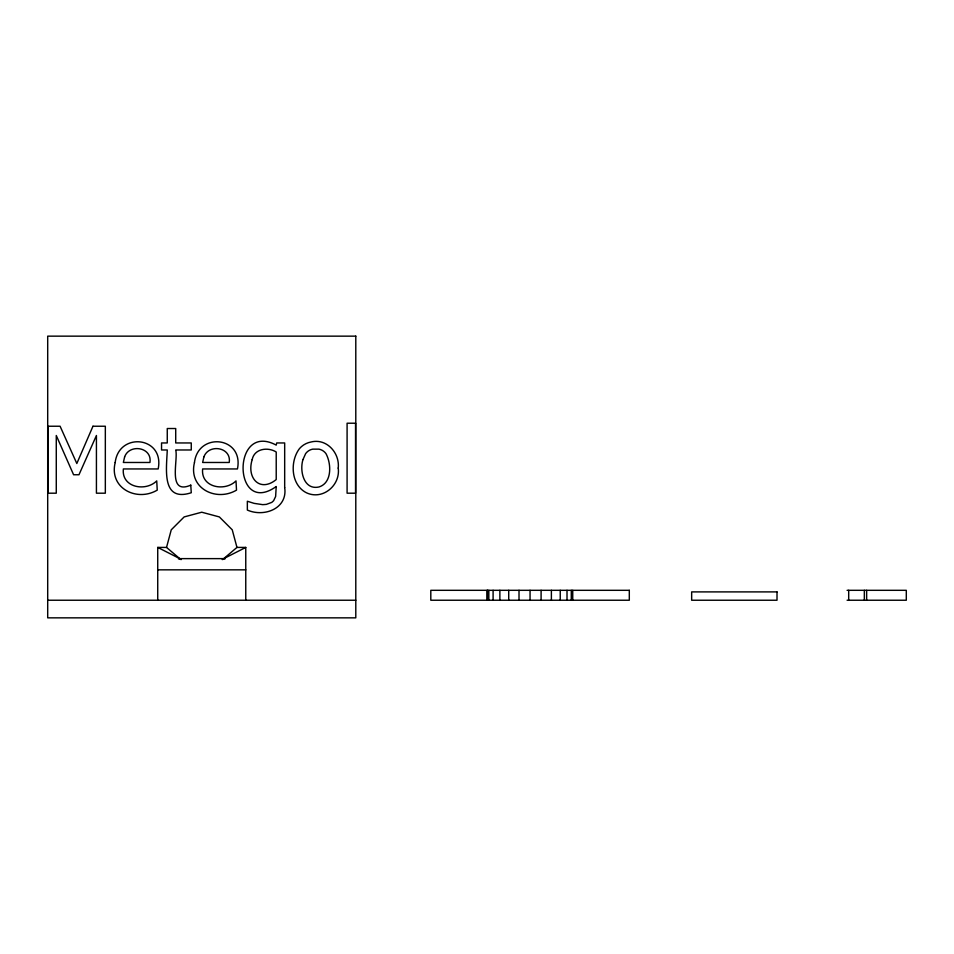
<?xml version="1.0" encoding="UTF-8"?>
<svg xmlns="http://www.w3.org/2000/svg" width="954" height="954" viewBox="0 0 954 954"><rect width="100%" height="100%" fill="white"/><g stroke="black" fill="none" stroke-linecap="round" stroke-linejoin="round"><path stroke-width="1.43" d="M179.746 558.627L166.533 547.417L171.255 529.816L184.146 516.925L201.747 512.215L219.348 516.925L232.239 529.816L236.962 547.417L223.749 558.627L179.746 558.627L157.732 547.417L157.732 600.233M223.749 558.627L245.762 547.417L245.762 600.233M222.21 559.569L225.084 558.841M157.732 547.417L166.533 547.417M236.962 547.417L245.762 547.417M157.732 569.836L245.762 569.836M847.092 590.311L906.3 590.311L906.3 600.233L847.092 600.233M47.7 600.233L355.794 600.233M178.41 558.841L181.284 559.569M866.649 590.311L866.649 600.233M864.336 590.311L864.336 600.233M848.69 590.311L848.69 600.233M572.734 590.311L572.734 600.233M571.279 590.311L571.279 600.233M567.01 590.311L567.01 600.233M560.236 590.311L560.236 600.233M551.388 590.311L551.388 600.233M541.097 590.311L541.097 600.233M530.054 590.311L530.054 600.233M519.012 590.311L519.012 600.233M508.72 590.311L508.72 600.233M499.872 590.311L499.872 600.233M493.099 590.311L493.099 600.233M488.83 590.311L488.83 600.233M487.375 590.311L487.375 600.233M487.172 590.311L487.172 600.233M284.674 487.482C287.905 508.625 264.043 517.509 247.348 510.056L247.348 501.244L254.086 503.354L262.72 504.654L266.345 504.392L271.783 502.388L273.607 500.743L275.634 496.474L276.219 486.528C232.764 517.462 231.321 421.06 276.219 445.113L276.708 442.954L284.674 442.954L284.674 487.482M338.229 468.092C340.59 485.3 322.75 500.421 306.472 492.801C290.803 484.942 289.694 461.378 299.532 448.535A20.022 20.022 0 0 1 311.016 442C326.638 438.029 339.934 453.031 338.229 468.092M115.184 462.547C108.863 488.233 136.804 502.174 157.231 490.129L156.73 480.911C145.521 492.014 121.301 487.506 123.364 468.951L158.173 468.951C164.792 436.562 118.845 431.494 115.184 462.547M194.461 462.547C188.141 488.233 216.093 502.174 236.509 490.129L236.008 480.911C224.798 492.014 200.578 487.506 202.642 468.951L237.451 468.951C244.069 436.562 198.122 431.494 194.461 462.547M302.967 459.589C299.449 470.68 303.658 490.344 318.91 486.993C332.242 482.939 331.467 463.644 325.946 453.591A11.365 11.365 0 0 0 318.922 449.143L312.721 449.143A11.448 11.448 0 0 0 305.65 453.591L302.967 459.589M252.178 459.625C246.359 478.121 259.977 492.801 276.219 479.564L276.219 451.993C267.883 446.758 254.277 448.607 252.178 459.625M124.628 456.871L123.364 462.475L149.945 462.475C152.39 447.032 129.434 443.503 124.628 456.871M203.906 456.871L202.642 462.475L229.222 462.475C231.667 447.032 208.711 443.503 203.906 456.871M92.967 426.235L76.821 463.513L60.09 426.235L47.95 426.235L47.95 493.194L56.274 493.194L56.274 435.489L73.589 474.746L78.979 474.746L96.426 435.489L96.426 493.194L105.334 493.194L105.334 426.235L92.967 426.235M190.776 485.145C167.081 495.353 178.41 460.222 175.715 449.978L191.265 449.978L191.265 442.954L175.715 442.954L175.715 428.525L167.26 428.525L167.26 442.954L161.548 442.954L161.548 449.978L167.26 449.978C166.592 468.891 161.154 502.46 191.265 492.741L190.776 485.145M355.794 336.154L47.7 336.154L47.7 617.846L355.794 617.846L355.794 336.154M355.544 423.218L347.089 423.218L347.089 493.194L355.544 493.194L355.544 423.218M629.306 590.311L430.803 590.311L430.803 600.233L629.306 600.233L629.306 590.311M777.009 591.897L691.662 591.897L691.662 600.233L777.009 600.233L777.009 591.897"/></g></svg>
